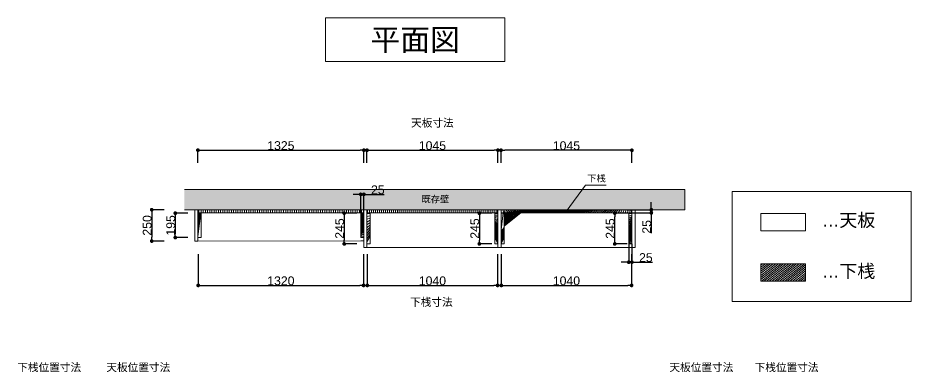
# Model space of a CAD drawing. Header units: millimetres. Extents: x 0 to 1313252738, y -131 to 560100888.
# Drawn here: x 1313045384 to 1313052516, y 560059482 to 560062308 of the extents above; entities that cross this region are included whole.
import ezdxf

# ---------------------------------------------------------------- set-up
doc = ezdxf.new("R2010")
doc.units = ezdxf.units.MM
doc.layers.get('0').update_dxf_attribs({"lineweight": 0})
doc.layers.add('TOS_M1', color=7, linetype='Continuous', lineweight=9)
doc.layers.add('家具', color=7, linetype='Continuous', lineweight=0)
doc.styles.add('onnjuku', font='arial.ttf')
doc.dimstyles.new('onnjuku', dxfattribs={"dimtxt": 100, "dimasz": 30, "dimexe": 1.25, "dimexo": 0.625, "dimtad": 1, "dimdec": 0, "dimtxsty": 'onnjuku', "dimblk": 'DOT', "dimcen": 2.5, "dimadec": 0, "dimazin": 0, "dimtfac": 1, "dimtdec": 0, "dimtmove": 0, "dimatfit": 3, "dimfxl": 500, "dimfxlon": 1, "dimarcsym": 0})

# ---------------------------------------------------------------- blocks, each defined once
blk = doc.blocks.new('_Dot')
at = {"color": 0, "linetype": 'ByBlock', "lineweight": -2}
blk.add_line((-0.5, 0), (-1, 0), dxfattribs=at)
at = {"color": 0, "linetype": 'ByBlock', "const_width": 0.5}
blk.add_lwpolyline([(-0.25, 0, 1), (0.25, 0, 1)], format="xyb", close=True, dxfattribs=at)
blk = doc.blocks.new('*D388')
at = {"layer": 'Defpoints', "color": 0, "transparency": 16777216}
for p in [(1313047209.949466, 560060749.8426181), (1313046641.151411, 560060554.8426181), (1313047209.949466, 560060554.8426181)]:
    blk.add_point(p, dxfattribs=at)
at = {"layer": '家具', "color": 0, "lineweight": -2, "transparency": 16777216}
for p, q in [((1313046741.151411, 560060749.8426181), (1313046639.901411, 560060749.8426181)), ((1313046641.151411, 560060719.8426181), (1313046641.151411, 560060584.8426181)), ((1313046741.151411, 560060554.8426181), (1313046639.901411, 560060554.8426181))]:
    blk.add_line(p, q, dxfattribs=at)
at = {"layer": '家具', "color": 0, "lineweight": -2, "transparency": 16777216, "xscale": 30, "yscale": 30, "zscale": 30}
for p, rotation in [((1313046641.151411, 560060749.8426181), 90), ((1313046641.151411, 560060554.8426181), 270)]:
    blk.add_blockref('_Dot', p, dxfattribs=dict(at, rotation=rotation))
at = {"layer": '家具', "color": 0, "transparency": 16777216, "insert": (1313046604.786302, 560060652.3426176), "char_height": 70, "attachment_point": 5, "rotation": 90, "style": 'onnjuku'}
blk.add_mtext('195', dxfattribs=at)
blk = doc.blocks.new('*D389')
at = {"layer": 'Defpoints', "color": 0, "transparency": 16777216}
for p in [(1313048121.382474, 560060749.8426181), (1313047989.746395, 560060504.8426181), (1313048121.382474, 560060504.8426181)]:
    blk.add_point(p, dxfattribs=at)
at = {"layer": '家具', "color": 0, "lineweight": -2, "transparency": 16777216}
for p, q in [((1313048089.746395, 560060749.8426181), (1313047988.496395, 560060749.8426181)), ((1313047989.746395, 560060719.8426181), (1313047989.746395, 560060534.8426181)), ((1313048089.746395, 560060504.8426181), (1313047988.496395, 560060504.8426181))]:
    blk.add_line(p, q, dxfattribs=at)
at = {"layer": '家具', "color": 0, "lineweight": -2, "transparency": 16777216, "xscale": 30, "yscale": 30, "zscale": 30}
for p, rotation in [((1313047989.746395, 560060749.8426181), 90), ((1313047989.746395, 560060504.8426181), 270)]:
    blk.add_blockref('_Dot', p, dxfattribs=dict(at, rotation=rotation))
at = {"layer": '家具', "color": 0, "transparency": 16777216, "insert": (1313047953.381285, 560060627.3426176), "char_height": 70, "attachment_point": 5, "rotation": 90, "style": 'onnjuku'}
blk.add_mtext('245', dxfattribs=at)
blk = doc.blocks.new('*D390')
at = {"layer": 'Defpoints', "color": 0, "transparency": 16777216}
for p in [(1313049191.382474, 560060749.8426181), (1313049068.654841, 560060504.8426181), (1313049191.382474, 560060504.8426181)]:
    blk.add_point(p, dxfattribs=at)
at = {"layer": '家具', "color": 0, "lineweight": -2, "transparency": 16777216}
for p, q in [((1313049168.65484, 560060749.8426181), (1313049067.404841, 560060749.8426181)), ((1313049068.654841, 560060719.8426181), (1313049068.654841, 560060534.8426181)), ((1313049168.65484, 560060504.8426181), (1313049067.404841, 560060504.8426181))]:
    blk.add_line(p, q, dxfattribs=at)
at = {"layer": '家具', "color": 0, "lineweight": -2, "transparency": 16777216, "xscale": 30, "yscale": 30, "zscale": 30}
for p, rotation in [((1313049068.654841, 560060749.8426181), 90), ((1313049068.654841, 560060504.8426181), 270)]:
    blk.add_blockref('_Dot', p, dxfattribs=dict(at, rotation=rotation))
at = {"layer": '家具', "color": 0, "transparency": 16777216, "insert": (1313049032.289731, 560060627.3426176), "char_height": 70, "attachment_point": 5, "rotation": 90, "style": 'onnjuku'}
blk.add_mtext('245', dxfattribs=at)
blk = doc.blocks.new('*D391')
at = {"layer": 'Defpoints', "color": 0, "transparency": 16777216}
for p in [(1313050149.706769, 560060749.8426181), (1313050261.382474, 560060749.8426181), (1313050261.382474, 560060504.8426181)]:
    blk.add_point(p, dxfattribs=at)
at = {"layer": '家具', "color": 0, "lineweight": -2, "transparency": 16777216}
for p, q in [((1313050249.706769, 560060749.8426181), (1313050148.456769, 560060749.8426181)), ((1313050149.706769, 560060534.8426181), (1313050149.706769, 560060719.8426181)), ((1313050249.706769, 560060504.8426181), (1313050148.456769, 560060504.8426181))]:
    blk.add_line(p, q, dxfattribs=at)
at = {"layer": '家具', "color": 0, "lineweight": -2, "transparency": 16777216, "xscale": 30, "yscale": 30, "zscale": 30}
for p, rotation in [((1313050149.706769, 560060749.8426181), 90), ((1313050149.706769, 560060504.8426181), 270)]:
    blk.add_blockref('_Dot', p, dxfattribs=dict(at, rotation=rotation))
at = {"layer": '家具', "color": 0, "transparency": 16777216, "insert": (1313050113.34166, 560060627.3426176), "char_height": 70, "attachment_point": 5, "rotation": 90, "style": 'onnjuku'}
blk.add_mtext('245', dxfattribs=at)
blk = doc.blocks.new('*D392')
at = {"layer": 'Defpoints', "color": 0, "transparency": 16777216}
for p in [(1313050261.382473, 560060504.842618), (1313050286.382473, 560060504.842618), (1313050286.382473, 560060358.8983465)]:
    blk.add_point(p, dxfattribs=at)
at = {"layer": '家具', "color": 0, "lineweight": -2, "transparency": 16777216}
for p, q in [((1313050261.382473, 560060504.2176179), (1313050261.382473, 560060357.6483465)), ((1313050286.382473, 560060504.2176179), (1313050286.382473, 560060357.6483465)), ((1313050231.382473, 560060358.8983465), (1313050201.382473, 560060358.8983465)), ((1313050261.382473, 560060358.8983465), (1313050286.382473, 560060358.8983465)), ((1313050316.382473, 560060358.8983465), (1313050449.624287, 560060358.8983465))]:
    blk.add_line(p, q, dxfattribs=at)
at = {"layer": '家具', "color": 0, "lineweight": -2, "transparency": 16777216, "xscale": 30, "yscale": 30, "zscale": 30}
blk.add_blockref('_Dot', (1313050261.382473, 560060358.8983465), dxfattribs=at)
at = {"layer": '家具', "color": 0, "lineweight": -2, "transparency": 16777216, "xscale": 30, "yscale": 30, "zscale": 30, "rotation": 180}
blk.add_blockref('_Dot', (1313050286.382473, 560060358.8983465), dxfattribs=at)
at = {"layer": '家具', "color": 0, "transparency": 16777216, "insert": (1313050398.00338, 560060395.2634556), "char_height": 70, "attachment_point": 5, "style": 'onnjuku'}
blk.add_mtext('25', dxfattribs=at)
blk = doc.blocks.new('*D393')
at = {"layer": 'Defpoints', "color": 0, "transparency": 16777216}
for p in [(1313050248.903824, 560060777.3426181), (1313050248.903824, 560060752.3426181), (1313050441.355547, 560060752.3426181)]:
    blk.add_point(p, dxfattribs=at)
at = {"layer": '家具', "color": 0, "lineweight": -2, "transparency": 16777216}
for p, q in [((1313050441.355547, 560060807.3426181), (1313050441.355547, 560060837.3426181)), ((1313050249.528824, 560060777.3426181), (1313050442.605546, 560060777.3426181)), ((1313050441.355547, 560060777.3426181), (1313050441.355547, 560060752.3426181)), ((1313050249.528824, 560060752.3426181), (1313050442.605546, 560060752.3426181)), ((1313050441.355547, 560060722.3426181), (1313050441.355547, 560060589.1008037))]:
    blk.add_line(p, q, dxfattribs=at)
at = {"layer": '家具', "color": 0, "lineweight": -2, "transparency": 16777216, "xscale": 30, "yscale": 30, "zscale": 30}
for p, rotation in [((1313050441.355547, 560060777.3426181), 270), ((1313050441.355547, 560060752.3426181), 90)]:
    blk.add_blockref('_Dot', p, dxfattribs=dict(at, rotation=rotation))
at = {"layer": '家具', "color": 0, "transparency": 16777216, "insert": (1313050404.990437, 560060640.7217106), "char_height": 70, "attachment_point": 5, "rotation": 90, "style": 'onnjuku'}
blk.add_mtext('25', dxfattribs=at)
blk = doc.blocks.new('*D442')
at = {"layer": 'Defpoints', "color": 0, "transparency": 16777216}
for p in [(1313046823.882473, 560060752.3426179), (1313048143.882473, 560060752.3426179), (1313048143.882473, 560060173.5479865)]:
    blk.add_point(p, dxfattribs=at)
at = {"layer": '家具', "color": 0, "lineweight": -2, "transparency": 16777216}
for p, q in [((1313046823.882473, 560060423.5479865), (1313046823.882473, 560060172.2979865)), ((1313048143.882473, 560060423.5479865), (1313048143.882473, 560060172.2979865)), ((1313046853.882473, 560060173.5479865), (1313048113.882473, 560060173.5479865))]:
    blk.add_line(p, q, dxfattribs=at)
at = {"layer": '家具', "color": 0, "lineweight": -2, "transparency": 16777216, "xscale": 30, "yscale": 30, "zscale": 30, "rotation": 180}
blk.add_blockref('_Dot', (1313046823.882473, 560060173.5479865), dxfattribs=at)
at = {"layer": '家具', "color": 0, "lineweight": -2, "transparency": 16777216, "xscale": 30, "yscale": 30, "zscale": 30}
blk.add_blockref('_Dot', (1313048143.882473, 560060173.5479865), dxfattribs=at)
at = {"layer": '家具', "color": 0, "transparency": 16777216, "insert": (1313047483.882473, 560060209.9369701), "char_height": 70, "attachment_point": 5, "style": 'onnjuku'}
blk.add_mtext('1320', dxfattribs=at)
blk = doc.blocks.new('*D443')
at = {"layer": 'Defpoints', "color": 0, "transparency": 16777216}
for p in [(1313048173.882473, 560060752.3426181), (1313049213.882473, 560060752.3426181), (1313049213.882473, 560060173.5479865)]:
    blk.add_point(p, dxfattribs=at)
at = {"layer": '家具', "color": 0, "lineweight": -2, "transparency": 16777216}
for p, q in [((1313048173.882473, 560060423.5479865), (1313048173.882473, 560060172.2979865)), ((1313049213.882473, 560060423.5479865), (1313049213.882473, 560060172.2979865)), ((1313048203.882473, 560060173.5479865), (1313049183.882473, 560060173.5479865))]:
    blk.add_line(p, q, dxfattribs=at)
at = {"layer": '家具', "color": 0, "lineweight": -2, "transparency": 16777216, "xscale": 30, "yscale": 30, "zscale": 30, "rotation": 180}
blk.add_blockref('_Dot', (1313048173.882473, 560060173.5479865), dxfattribs=at)
at = {"layer": '家具', "color": 0, "lineweight": -2, "transparency": 16777216, "xscale": 30, "yscale": 30, "zscale": 30}
blk.add_blockref('_Dot', (1313049213.882473, 560060173.5479865), dxfattribs=at)
at = {"layer": '家具', "color": 0, "transparency": 16777216, "insert": (1313048693.882473, 560060209.9130956), "char_height": 70, "attachment_point": 5, "style": 'onnjuku'}
blk.add_mtext('1040', dxfattribs=at)
blk = doc.blocks.new('*D444')
at = {"layer": 'Defpoints', "color": 0, "transparency": 16777216}
for p in [(1313049243.882473, 560060752.3426181), (1313050283.882473, 560060752.3426181), (1313050283.882473, 560060173.5479865)]:
    blk.add_point(p, dxfattribs=at)
at = {"layer": '家具', "color": 0, "lineweight": -2, "transparency": 16777216}
for p, q in [((1313049243.882473, 560060423.5479865), (1313049243.882473, 560060172.2979865)), ((1313050283.882473, 560060423.5479865), (1313050283.882473, 560060172.2979865)), ((1313049273.882473, 560060173.5479865), (1313050253.882473, 560060173.5479865))]:
    blk.add_line(p, q, dxfattribs=at)
at = {"layer": '家具', "color": 0, "lineweight": -2, "transparency": 16777216, "xscale": 30, "yscale": 30, "zscale": 30, "rotation": 180}
blk.add_blockref('_Dot', (1313049243.882473, 560060173.5479865), dxfattribs=at)
at = {"layer": '家具', "color": 0, "lineweight": -2, "transparency": 16777216, "xscale": 30, "yscale": 30, "zscale": 30}
blk.add_blockref('_Dot', (1313050283.882473, 560060173.5479865), dxfattribs=at)
at = {"layer": '家具', "color": 0, "transparency": 16777216, "insert": (1313049763.882473, 560060209.9130956), "char_height": 70, "attachment_point": 5, "style": 'onnjuku'}
blk.add_mtext('1040', dxfattribs=at)
blk = doc.blocks.new('*D445')
at = {"layer": 'Defpoints', "color": 0, "transparency": 16777216}
for p in [(1313048146.382473, 560060899.9147347), (1313048121.382474, 560060749.842618), (1313048146.382473, 560060749.842618)]:
    blk.add_point(p, dxfattribs=at)
at = {"layer": '家具', "color": 0, "lineweight": -2, "transparency": 16777216}
for p, q in [((1313048091.382474, 560060899.9147347), (1313048061.382473, 560060899.9147347)), ((1313048121.382474, 560060750.467618), (1313048121.382474, 560060901.1647347)), ((1313048121.382474, 560060899.9147347), (1313048146.382473, 560060899.9147347)), ((1313048146.382473, 560060750.467618), (1313048146.382473, 560060901.1647347)), ((1313048176.382473, 560060899.9147347), (1313048309.624287, 560060899.9147347))]:
    blk.add_line(p, q, dxfattribs=at)
at = {"layer": '家具', "color": 0, "lineweight": -2, "transparency": 16777216, "xscale": 30, "yscale": 30, "zscale": 30}
blk.add_blockref('_Dot', (1313048121.382474, 560060899.9147347), dxfattribs=at)
at = {"layer": '家具', "color": 0, "lineweight": -2, "transparency": 16777216, "xscale": 30, "yscale": 30, "zscale": 30, "rotation": 180}
blk.add_blockref('_Dot', (1313048146.382473, 560060899.9147347), dxfattribs=at)
at = {"layer": '家具', "color": 0, "transparency": 16777216, "insert": (1313048258.00338, 560060936.2798438), "char_height": 70, "attachment_point": 5, "style": 'onnjuku'}
blk.add_mtext('25', dxfattribs=at)
blk = doc.blocks.new('*D446')
at = {"layer": 'Defpoints', "color": 0, "transparency": 16777216}
for p in [(1313046937.339185, 560060777.3426181), (1313046452.877956, 560060527.3426181), (1313046936.089185, 560060527.3426181)]:
    blk.add_point(p, dxfattribs=at)
at = {"layer": '家具', "color": 0, "lineweight": -2, "transparency": 16777216}
for p, q in [((1313046552.877956, 560060777.3426181), (1313046451.627956, 560060777.3426181)), ((1313046452.877956, 560060747.3426181), (1313046452.877956, 560060557.3426181)), ((1313046552.877956, 560060527.3426181), (1313046451.627956, 560060527.3426181))]:
    blk.add_line(p, q, dxfattribs=at)
at = {"layer": '家具', "color": 0, "lineweight": -2, "transparency": 16777216, "xscale": 30, "yscale": 30, "zscale": 30}
for p, rotation in [((1313046452.877956, 560060777.3426181), 90), ((1313046452.877956, 560060527.3426181), 270)]:
    blk.add_blockref('_Dot', p, dxfattribs=dict(at, rotation=rotation))
at = {"layer": '家具', "color": 0, "transparency": 16777216, "insert": (1313046416.512847, 560060652.3426176), "char_height": 70, "attachment_point": 5, "rotation": 90, "style": 'onnjuku'}
blk.add_mtext('250', dxfattribs=at)
blk = doc.blocks.new('*D447')
at = {"layer": 'Defpoints', "color": 0, "transparency": 16777216}
for p in [(1313048146.382473, 560061252.1648546), (1313046821.382473, 560060984.5003936), (1313048146.382473, 560060984.5003936)]:
    blk.add_point(p, dxfattribs=at)
at = {"layer": '家具', "color": 0, "lineweight": -2, "transparency": 16777216}
for p, q in [((1313046821.382473, 560061152.1648546), (1313046821.382473, 560061253.4148546)), ((1313046851.382473, 560061252.1648546), (1313048116.382473, 560061252.1648546)), ((1313048146.382473, 560061152.1648546), (1313048146.382473, 560061253.4148546))]:
    blk.add_line(p, q, dxfattribs=at)
at = {"layer": '家具', "color": 0, "lineweight": -2, "transparency": 16777216, "xscale": 30, "yscale": 30, "zscale": 30, "rotation": 180}
blk.add_blockref('_Dot', (1313046821.382473, 560061252.1648546), dxfattribs=at)
at = {"layer": '家具', "color": 0, "lineweight": -2, "transparency": 16777216, "xscale": 30, "yscale": 30, "zscale": 30}
blk.add_blockref('_Dot', (1313048146.382473, 560061252.1648546), dxfattribs=at)
at = {"layer": '家具', "color": 0, "transparency": 16777216, "insert": (1313047483.882473, 560061288.5538381), "char_height": 70, "attachment_point": 5, "style": 'onnjuku'}
blk.add_mtext('1325', dxfattribs=at)
blk = doc.blocks.new('*D448')
at = {"layer": 'Defpoints', "color": 0, "transparency": 16777216}
for p in [(1313049216.382473, 560061252.1648546), (1313048171.382473, 560060984.5003936), (1313049216.382473, 560060984.5003936)]:
    blk.add_point(p, dxfattribs=at)
at = {"layer": '家具', "color": 0, "lineweight": -2, "transparency": 16777216}
for p, q in [((1313048171.382473, 560061152.1648546), (1313048171.382473, 560061253.4148546)), ((1313048201.382473, 560061252.1648546), (1313049186.382473, 560061252.1648546)), ((1313049216.382473, 560061152.1648546), (1313049216.382473, 560061253.4148546))]:
    blk.add_line(p, q, dxfattribs=at)
at = {"layer": '家具', "color": 0, "lineweight": -2, "transparency": 16777216, "xscale": 30, "yscale": 30, "zscale": 30, "rotation": 180}
blk.add_blockref('_Dot', (1313048171.382473, 560061252.1648546), dxfattribs=at)
at = {"layer": '家具', "color": 0, "lineweight": -2, "transparency": 16777216, "xscale": 30, "yscale": 30, "zscale": 30}
blk.add_blockref('_Dot', (1313049216.382473, 560061252.1648546), dxfattribs=at)
at = {"layer": '家具', "color": 0, "transparency": 16777216, "insert": (1313048693.882473, 560061288.5299636), "char_height": 70, "attachment_point": 5, "style": 'onnjuku'}
blk.add_mtext('1045', dxfattribs=at)
blk = doc.blocks.new('*D449')
at = {"layer": 'Defpoints', "color": 0, "transparency": 16777216}
for p in [(1313049241.382473, 560061251.6225861), (1313049241.382473, 560060984.5003936), (1313050286.382473, 560060984.5003939)]:
    blk.add_point(p, dxfattribs=at)
at = {"layer": '家具', "color": 0, "lineweight": -2, "transparency": 16777216}
for p, q in [((1313049241.382473, 560061151.6225861), (1313049241.382473, 560061252.8725861)), ((1313050256.382473, 560061251.6225861), (1313049271.382473, 560061251.6225861)), ((1313050286.382473, 560061151.6225861), (1313050286.382473, 560061252.8725861))]:
    blk.add_line(p, q, dxfattribs=at)
at = {"layer": '家具', "color": 0, "lineweight": -2, "transparency": 16777216, "xscale": 30, "yscale": 30, "zscale": 30, "rotation": 180}
blk.add_blockref('_Dot', (1313049241.382473, 560061251.6225861), dxfattribs=at)
at = {"layer": '家具', "color": 0, "lineweight": -2, "transparency": 16777216, "xscale": 30, "yscale": 30, "zscale": 30}
blk.add_blockref('_Dot', (1313050286.382473, 560061251.6225861), dxfattribs=at)
at = {"layer": '家具', "color": 0, "transparency": 16777216, "insert": (1313049763.882473, 560061287.9876952), "char_height": 70, "attachment_point": 5, "style": 'onnjuku'}
blk.add_mtext('1045', dxfattribs=at)

msp = doc.modelspace()

# ---------------------------------------------------------------- hatches: boundary and pattern name
at = {"layer": '家具', "true_color": 0x939598, "transparency": 33554656}
h = msp.add_hatch(color=252, dxfattribs=at)
h.dxf.hatch_style = 1
h.paths.add_polyline_path([(1313049876.276825, 560060938.8750461), (1313046713.409052, 560060938.8750461), (1313046713.409052, 560060777.342618), (1313049755.428623, 560060777.342618)], flags=16)
h.paths.add_polyline_path([(1313050708.656522, 560060938.8750461), (1313046713.409052, 560060938.8750461), (1313046713.409052, 560060777.342618), (1313046796.382473, 560060777.342618), (1313046821.382473, 560060777.342618), (1313050286.382473, 560060777.342618), (1313050311.382473, 560060777.342618), (1313050708.656522, 560060777.342618)])
h.paths.add_polyline_path([(1313048186.642534, 560060863.5104032), (1313048330.414704, 560060863.5104032), (1313048330.414704, 560061007.760062), (1313048186.642534, 560061007.760062)], flags=9)
h = msp.add_hatch(color=252, dxfattribs=at)
h.dxf.hatch_style = 1
h.paths.add_polyline_path([(1313049876.276825, 560060938.8750461), (1313046713.409052, 560060938.8750461), (1313046713.409052, 560060777.342618), (1313049755.428623, 560060777.342618)])
h.paths.add_polyline_path([(1313048186.642534, 560060863.5104032), (1313048330.414704, 560060863.5104032), (1313048330.414704, 560061007.760062), (1313048186.642534, 560061007.760062)], flags=9)
at = {"layer": '家具'}
h = msp.add_hatch(dxfattribs=at)
h.set_pattern_fill('ANSI31', color=256, scale=3.7)
h.set_pattern_definition([(45, (503.8318576812744, -2191.128128886223), (-8.306736911988965, 8.306736911988965), [])])
h.paths.add_polyline_path([(1313046846.382473, 560060749.842618), (1313046821.382473, 560060749.842618), (1313046821.382473, 560060554.8426179), (1313046846.382473, 560060554.8426179)])
h.paths.add_polyline_path([(1313048143.882473, 560060777.342618), (1313046823.882473, 560060777.342618), (1313046823.882473, 560060752.3426179), (1313048143.882473, 560060752.3426179)])
h.paths.add_polyline_path([(1313048146.382473, 560060749.842618), (1313048121.382474, 560060749.842618), (1313048121.382473, 560060554.8426179), (1313048146.382473, 560060554.8426179)])
h.paths.add_polyline_path([(1313048196.382473, 560060749.842618), (1313048171.382473, 560060749.842618), (1313048171.382473, 560060504.842618), (1313048196.382473, 560060504.842618), (1313048196.382473, 560060554.8426179)])
h.paths.add_polyline_path([(1313049213.882473, 560060777.342618), (1313048173.882473, 560060777.342618), (1313048173.882473, 560060752.3426179), (1313049213.882473, 560060752.3426181)])
h.paths.add_polyline_path([(1313049216.382473, 560060749.842618), (1313049191.382474, 560060749.842618), (1313049191.382473, 560060554.8426179), (1313049191.382473, 560060504.842618), (1313049216.382473, 560060504.842618)])
h.paths.add_polyline_path([(1313049266.382473, 560060749.842618), (1313049241.382473, 560060749.842618), (1313049241.382473, 560060504.842618), (1313049266.382473, 560060504.842618), (1313049266.382473, 560060554.8426179)])
h.paths.add_polyline_path([(1313050283.882473, 560060777.342618), (1313049243.882473, 560060777.342618), (1313049243.882473, 560060752.3426181), (1313050283.882473, 560060752.3426179)])
h.paths.add_polyline_path([(1313050286.382473, 560060749.842618), (1313050261.382473, 560060749.842618), (1313050261.382473, 560060554.8426179), (1313050261.382473, 560060504.842618), (1313050286.382473, 560060504.842618)])
h = msp.add_hatch(dxfattribs=at)
h.set_pattern_fill('ANSI31', color=256, scale=4.699999999999998)
h.set_pattern_definition([(45, (0, 0), (-10.55180094225625, 10.55180094225625), [])])
h.paths.add_polyline_path([(1313051672.824447, 560060346.1838293), (1313051317.168729, 560060346.1838293), (1313051317.168729, 560060207.5687885), (1313051672.824447, 560060207.5687885)])

# ---------------------------------------------------------------- linework, layer by layer
at = {"layer": 'TOS_M1'}
msp.add_lwpolyline([(1313051317.168729, 560060346.1838293), (1313051672.824447, 560060346.1838293), (1313051672.824447, 560060207.5687885), (1313051317.168729, 560060207.5687885)], close=True, dxfattribs=at)
at = {"layer": '家具'}
for p, q in [((1313046713.409052, 560060938.8750461), (1313050708.656522, 560060938.8750461)), ((1313049762.934713, 560060763.7342924), (1313049916.521617, 560060974.4336421)), ((1313049916.521617, 560060974.4336421), (1313050079.967186, 560060974.4336421)), ((1313050708.656522, 560060777.342618), (1313050708.656522, 560060938.8750461)), ((1313046796.382473, 560060777.342618), (1313046713.409052, 560060777.342618)), ((1313046713.409052, 560060777.342618), (1313050708.656522, 560060777.342618)), ((1313046796.382473, 560060777.342618), (1313046821.382473, 560060777.342618)), ((1313046796.382473, 560060527.3426178), (1313046796.382473, 560060777.342618)), ((1313046821.382473, 560060777.342618), (1313050286.382473, 560060777.342618)), ((1313046821.382473, 560060752.3426179), (1313046821.382473, 560060777.342618)), ((1313046821.382473, 560060777.342618), (1313046823.882473, 560060777.342618)), ((1313046823.882473, 560060777.342618), (1313046823.882473, 560060752.3426179)), ((1313048146.382473, 560060777.342618), (1313048143.882473, 560060777.342618)), ((1313048143.882473, 560060777.342618), (1313048143.882473, 560060752.3426179)), ((1313048146.382473, 560060777.342618), (1313048171.382473, 560060777.342618)), ((1313048146.382473, 560060477.3426179), (1313048146.382473, 560060777.342618)), ((1313048171.382473, 560060777.342618), (1313048171.382473, 560060477.3426179)), ((1313048171.382473, 560060777.342618), (1313048173.882473, 560060777.342618)), ((1313048173.882473, 560060777.342618), (1313048173.882473, 560060752.3426179)), ((1313049216.382473, 560060777.342618), (1313049213.882473, 560060777.342618)), ((1313049213.882473, 560060777.342618), (1313049213.882473, 560060752.3426181)), ((1313049216.382473, 560060777.342618), (1313049241.382473, 560060777.342618)), ((1313049216.382473, 560060477.3426179), (1313049216.382473, 560060777.342618)), ((1313049241.382473, 560060777.342618), (1313049241.382473, 560060477.3426179)), ((1313049243.882473, 560060752.3426181), (1313049243.882473, 560060777.342618)), ((1313050286.382473, 560060777.342618), (1313050283.882473, 560060777.342618)), ((1313050283.882473, 560060777.342618), (1313050283.882473, 560060752.3426179)), ((1313050286.382473, 560060777.342618), (1313050311.382473, 560060777.342618)), ((1313050286.382473, 560060477.3426179), (1313050286.382473, 560060777.342618)), ((1313050311.382473, 560060777.342618), (1313050311.382473, 560060477.3426179)), ((1313046821.382473, 560060752.3426179), (1313046821.382473, 560060527.342618)), ((1313046846.382473, 560060749.842618), (1313046821.382473, 560060749.842618)), ((1313046823.882473, 560060752.3426179), (1313048143.882473, 560060752.3426179)), ((1313046846.382473, 560060554.8426179), (1313046846.382473, 560060749.842618)), ((1313048121.382473, 560060554.8426179), (1313048121.382474, 560060749.842618)), ((1313048121.382474, 560060749.842618), (1313048146.382473, 560060749.842618)), ((1313048196.382473, 560060749.842618), (1313048171.382473, 560060749.842618)), ((1313048173.882473, 560060752.3426181), (1313049213.882473, 560060752.3426181)), ((1313048196.382473, 560060554.8426179), (1313048196.382473, 560060749.842618)), ((1313049191.382473, 560060554.8426179), (1313049191.382474, 560060749.842618)), ((1313049191.382474, 560060749.842618), (1313049216.382473, 560060749.842618)), ((1313049216.382473, 560060752.3426181), (1313049216.382473, 560060754.8426181)), ((1313049266.382473, 560060749.842618), (1313049241.382473, 560060749.842618)), ((1313049243.882473, 560060752.3426181), (1313050283.882473, 560060752.3426179)), ((1313049266.382473, 560060554.8426179), (1313049266.382473, 560060749.842618)), ((1313050261.382473, 560060554.8426179), (1313050261.382473, 560060749.842618)), ((1313050261.382473, 560060749.842618), (1313050286.382473, 560060749.842618)), ((1313046821.382473, 560060527.342618), (1313046821.382473, 560060554.8426179)), ((1313046846.382473, 560060554.8426179), (1313046821.382473, 560060554.8426179)), ((1313048121.382474, 560060554.8426178), (1313048146.382473, 560060554.8426179)), ((1313048196.382473, 560060554.8426179), (1313048196.382473, 560060504.842618)), ((1313049191.382473, 560060554.8426179), (1313049191.382473, 560060504.842618)), ((1313049266.382473, 560060554.8426179), (1313049266.382473, 560060504.842618)), ((1313050261.382473, 560060554.8426179), (1313050261.382473, 560060504.842618)), ((1313046821.382473, 560060527.342618), (1313046796.382473, 560060527.342618)), ((1313048196.382473, 560060504.842618), (1313048171.382473, 560060504.842618)), ((1313049191.382473, 560060504.842618), (1313049216.382473, 560060504.842618)), ((1313049266.382473, 560060504.842618), (1313049241.382473, 560060504.842618)), ((1313050261.382473, 560060504.842618), (1313050286.382473, 560060504.842618)), ((1313048171.382473, 560060477.3426179), (1313048146.382473, 560060477.3426179)), ((1313049241.382473, 560060477.3426179), (1313049216.382473, 560060477.3426179)), ((1313050311.382473, 560060477.3426179), (1313050286.382473, 560060477.3426179))]:
    msp.add_line(p, q, dxfattribs=at)
at = {"layer": '家具', "color": 1}
for p, q in [((1313048146.382473, 560060777.342618), (1313046821.382473, 560060777.342618)), ((1313046821.382473, 560060527.342618), (1313046821.382473, 560060777.342618)), ((1313048146.382473, 560060529.8426179), (1313048146.382473, 560060777.342618)), ((1313048171.382473, 560060477.3426179), (1313048171.382473, 560060777.342618)), ((1313048171.382473, 560060777.342618), (1313049216.382473, 560060777.342618)), ((1313049216.382473, 560060777.342618), (1313049216.382473, 560060477.3426179)), ((1313050286.382473, 560060777.342618), (1313049241.382473, 560060777.342618)), ((1313049241.382473, 560060777.342618), (1313049241.382473, 560060477.3426179)), ((1313050286.382473, 560060477.3426179), (1313050286.382473, 560060777.342618)), ((1313046821.382473, 560060527.342618), (1313048121.382473, 560060529.8426179)), ((1313048121.382473, 560060529.8426179), (1313048146.382473, 560060529.8426179)), ((1313049216.382473, 560060477.3426179), (1313048171.382473, 560060477.3426179)), ((1313049241.382473, 560060477.3426179), (1313050286.382473, 560060477.3426179))]:
    msp.add_line(p, q, dxfattribs=at)
at = {"layer": '家具'}
msp.add_lwpolyline([(1313051087.721497, 560060922.7984643), (1313052515.83493, 560060922.7984643), (1313052515.83493, 560060045.3744186), (1313051087.721497, 560060045.3744186)], close=True, dxfattribs=at)
at = {"layer": '家具', "color": 1}
msp.add_lwpolyline([(1313051317.168729, 560060746.3929207), (1313051672.824447, 560060746.3929207), (1313051672.824447, 560060607.7778798), (1313051317.168729, 560060607.7778798)], close=True, dxfattribs=at)

# ---------------------------------------------------------------- texts
at = {"layer": '家具', "insert": (1313048555.977511, 560062220.835855), "char_height": 173.9485227278202, "attachment_point": 2, "style": 'onnjuku', "bg_fill": 16, "box_fill_scale": 1.5, "bg_fill_color": 256, "bg_fill_transparency": 0}
msp.add_mtext_dynamic_manual_height_columns('{\\fMS PGothic|b0|i0|c128|p50;平面図}', width=1258.852739100679, gutter_width=869.7426136391013, heights=[0], dxfattribs=at)
at = {"layer": '家具', "color": 1, "insert": (1313048523.75197, 560061501.6158314), "char_height": 62.30460260290629, "attachment_point": 1, "style": 'onnjuku'}
msp.add_mtext_dynamic_manual_height_columns('{\\fMS PGothic|b0|i0|c128|p50;天板寸法}', width=566.8207527965498, gutter_width=311.5230130145314, heights=[0], dxfattribs=at)
at = {"layer": '家具', "attachment_point": 1, "style": 'onnjuku'}
for s, width, gutter_width, heights, insert, char_height in [('{\\fMS PGothic|b0|i0|c128|p50;下桟}', 480.0917330542275, 263.8569997067535, [0], (1313049929.916689, 560061054.4126321), 52.77139994135071), ('{\\fMS PGothic|b0|i0|c128|p50;既存壁}', 480.0917330542275, 263.8569997067535, [0], (1313048606.529591, 560060888.1867766), 52.77139994135071), ('{\\fMS PGothic|b0|i0|c128|p50;…天板}', 955.8539521754072, 525.3345113325623, [138.4972802604028], (1313051805.10876, 560060746.8790923), 105.0669022665125), ('{\\fMS PGothic|b0|i0|c128|p50;…下桟}', 955.8539521754072, 525.3345113325623, [138.4972802604028], (1313051805.10876, 560060340.0879837), 105.0669022665125), ('{\\fMS PGothic|b0|i0|c128|p50;下桟位置寸法}', 566.8207527965498, 311.5230130145314, [0], (1313045379.409751, 560059551.1603347), 62.30460260290629), ('{\\fMS PGothic|b0|i0|c128|p50;天板位置寸法}', 566.8207527965498, 311.5230130145314, [0], (1313046090.626523, 560059551.1603347), 62.30460260290629), ('{\\fMS PGothic|b0|i0|c128|p50;天板位置寸法}', 566.8207527965498, 311.5230130145314, [0], (1313050586.231646, 560059551.1603347), 62.30460260290629), ('{\\fMS PGothic|b0|i0|c128|p50;下桟位置寸法}', 566.8207527965498, 311.5230130145314, [0], (1313051266.506546, 560059551.1603347), 62.30460260290629)]:
    msp.add_mtext_dynamic_manual_height_columns(s, width=width, gutter_width=gutter_width, heights=heights, dxfattribs=dict(at, insert=insert, char_height=char_height))
at = {"layer": '家具', "color": 5, "insert": (1313048515.640405, 560060071.6965929), "char_height": 62.30460260290629, "attachment_point": 1, "style": 'onnjuku'}
msp.add_mtext_dynamic_manual_height_columns('{\\fMS PGothic|b0|i0|c128|p50;下桟寸法}', width=566.8207527965498, gutter_width=311.5230130145314, heights=[0], dxfattribs=at)

# ---------------------------------------------------------------- dimensions: what is measured, and where the dimension line sits
at = {"layer": '家具'}
for base, p1, p2, override, picture, middle in [((1313048146.382473, 560061252.1648546), (1313046821.382473, 560060984.5003936), (1313048146.382473, 560060984.5003936), {"dimtxt": 70, "dimfxl": 100}, '*D447', (1313047483.882473, 560061288.5538381)), ((1313049216.382473, 560061252.1648546), (1313048171.382473, 560060984.5003936), (1313049216.382473, 560060984.5003936), {"dimtxt": 70, "dimfxl": 100}, '*D448', (1313048693.882473, 560061288.5299636)), ((1313049241.382473, 560061251.6225861), (1313050286.382473, 560060984.5003939), (1313049241.382473, 560060984.5003936), {"dimtxt": 70, "dimfxl": 100}, '*D449', (1313049763.882473, 560061287.9876952)), ((1313048146.382473, 560060899.9147347), (1313048121.382474, 560060749.842618), (1313048146.382473, 560060749.842618), {"dimtxt": 70, "dimfxl": 250}, '*D445', (1313048258.00338, 560060936.2798438)), ((1313048143.882473, 560060173.5479865), (1313046823.882473, 560060752.3426179), (1313048143.882473, 560060752.3426179), {"dimtxt": 70, "dimfxl": 250}, '*D442', (1313047483.882473, 560060209.9369701)), ((1313049213.882473, 560060173.5479865), (1313048173.882473, 560060752.3426181), (1313049213.882473, 560060752.3426181), {"dimtxt": 70, "dimfxl": 250}, '*D443', (1313048693.882473, 560060209.9130956)), ((1313050283.882473, 560060173.5479865), (1313049243.882473, 560060752.3426181), (1313050283.882473, 560060752.3426181), {"dimtxt": 70, "dimfxl": 250}, '*D444', (1313049763.882473, 560060209.9130956)), ((1313050286.382473, 560060358.8983465), (1313050261.382473, 560060504.842618), (1313050286.382473, 560060504.842618), {"dimtxt": 70, "dimfxl": 250}, '*D392', (1313050398.00338, 560060395.2634556))]:
    dim = msp.add_linear_dim(base=base, p1=p1, p2=p2, dimstyle='onnjuku', override=override, dxfattribs=at)
    dim.commit()
    dim.dimension.update_dxf_attribs({"geometry": picture, "text_midpoint": middle})
for base, p1, p2, override, picture, middle in [((1313050441.355547, 560060752.3426181), (1313050248.903823, 560060777.342618), (1313050248.903823, 560060752.3426179), {"dimtxt": 70, "dimfxl": 250}, '*D393', (1313050404.990437, 560060640.7217106)), ((1313046452.877956, 560060527.3426181), (1313046937.339185, 560060777.342618), (1313046936.089184, 560060527.342618), {"dimtxt": 70, "dimfxl": 100}, '*D446', (1313046416.512847, 560060652.3426176)), ((1313046641.151411, 560060554.8426181), (1313047209.949465, 560060749.842618), (1313047209.949465, 560060554.8426179), {"dimtxt": 70, "dimfxl": 100}, '*D388', (1313046604.786302, 560060652.3426176)), ((1313047989.746395, 560060504.8426181), (1313048121.382474, 560060749.842618), (1313048121.382474, 560060504.842618), {"dimtxt": 70, "dimfxl": 100}, '*D389', (1313047953.381285, 560060627.3426176)), ((1313049068.654841, 560060504.8426181), (1313049191.382474, 560060749.842618), (1313049191.382473, 560060504.842618), {"dimtxt": 70, "dimfxl": 100}, '*D390', (1313049032.289731, 560060627.3426176)), ((1313050149.706769, 560060749.8426181), (1313050261.382473, 560060504.842618), (1313050261.382473, 560060749.842618), {"dimtxt": 70, "dimfxl": 100}, '*D391', (1313050113.34166, 560060627.3426176))]:
    dim = msp.add_linear_dim(base=base, p1=p1, p2=p2, angle=90, dimstyle='onnjuku', override=override, dxfattribs=at)
    dim.commit()
    dim.dimension.update_dxf_attribs({"geometry": picture, "text_midpoint": middle})

doc.saveas('drawing.dxf')
